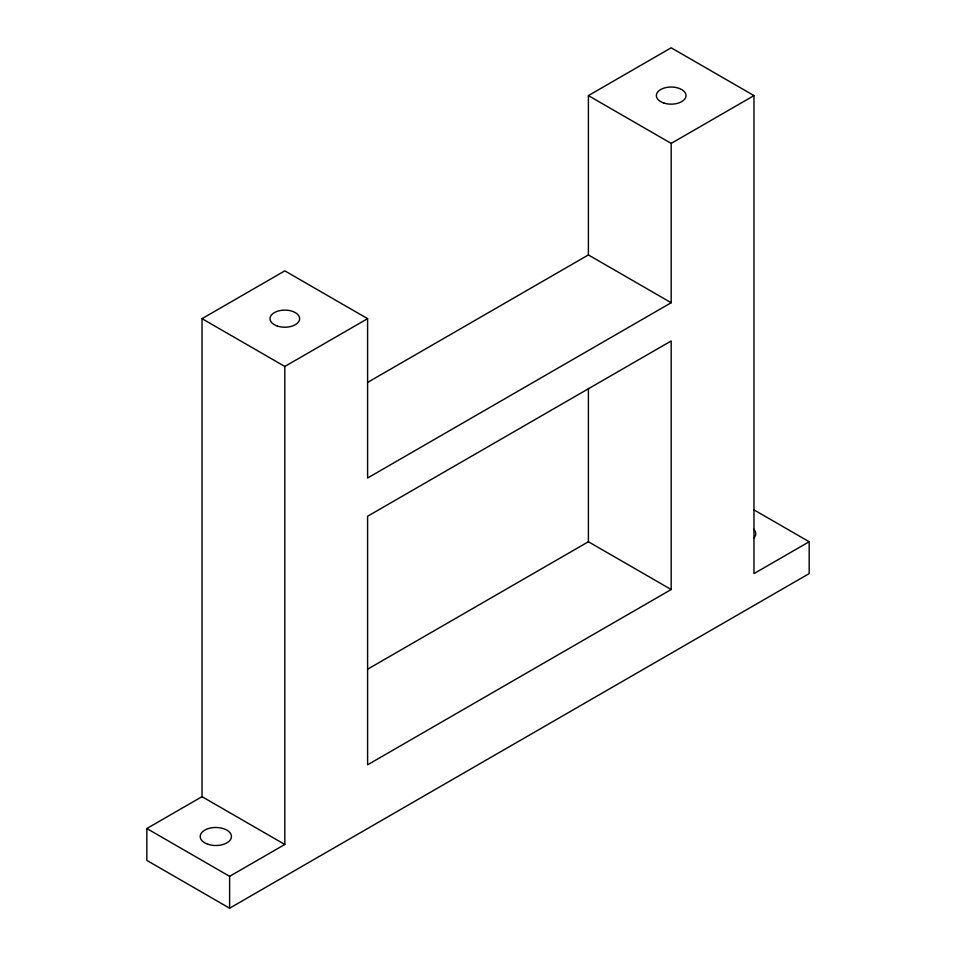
<?xml version="1.0" encoding="UTF-8"?>
<svg xmlns="http://www.w3.org/2000/svg" width="956" height="956" viewBox="0 0 956 956"><rect width="100%" height="100%" fill="white"/><g stroke="black" fill="none" stroke-linecap="round" stroke-linejoin="round"><path stroke-width="1.43" d="M367.606 318.659L284.816 366.459L284.816 844.471L202.027 796.671L202.027 318.659L284.816 270.871L367.606 318.659L367.606 478L671.184 302.729L671.184 143.4L588.394 95.6L588.394 254.929L367.498 382.472M588.394 95.6L671.184 47.8L753.973 95.6L753.973 573.6L809.17 541.741L809.17 573.6L229.619 908.2L146.83 860.4L146.83 828.529L202.027 796.671M671.184 143.4L753.973 95.6M367.498 669.272L588.394 541.741L671.184 589.529L671.184 340.969L367.606 516.24L367.606 764.8L671.184 589.529M146.83 828.529L229.619 876.329L284.816 844.471M588.394 254.929L671.184 302.729M753.543 509.62L809.17 541.741M202.027 318.659L284.816 366.459M588.394 388.435L588.394 541.741M229.619 876.329L229.619 908.2M753.698 529.265A15.607 9.01 0 0 1 753.698 538.276M663.763 103.009A14.83 8.568 0 0 0 686.014 95.6A14.83 8.568 0 0 0 663.763 88.179A14.83 8.568 0 0 0 663.763 103.009M277.407 326.08A14.83 8.568 0 0 0 299.646 318.659A14.83 8.568 0 0 0 277.407 311.25A14.83 8.568 0 0 0 277.407 326.08M208.014 844.303A15.607 9.01 0 0 0 231.436 836.5A15.607 9.01 0 0 0 208.014 828.697A15.607 9.01 0 0 0 208.014 844.303"/></g></svg>
